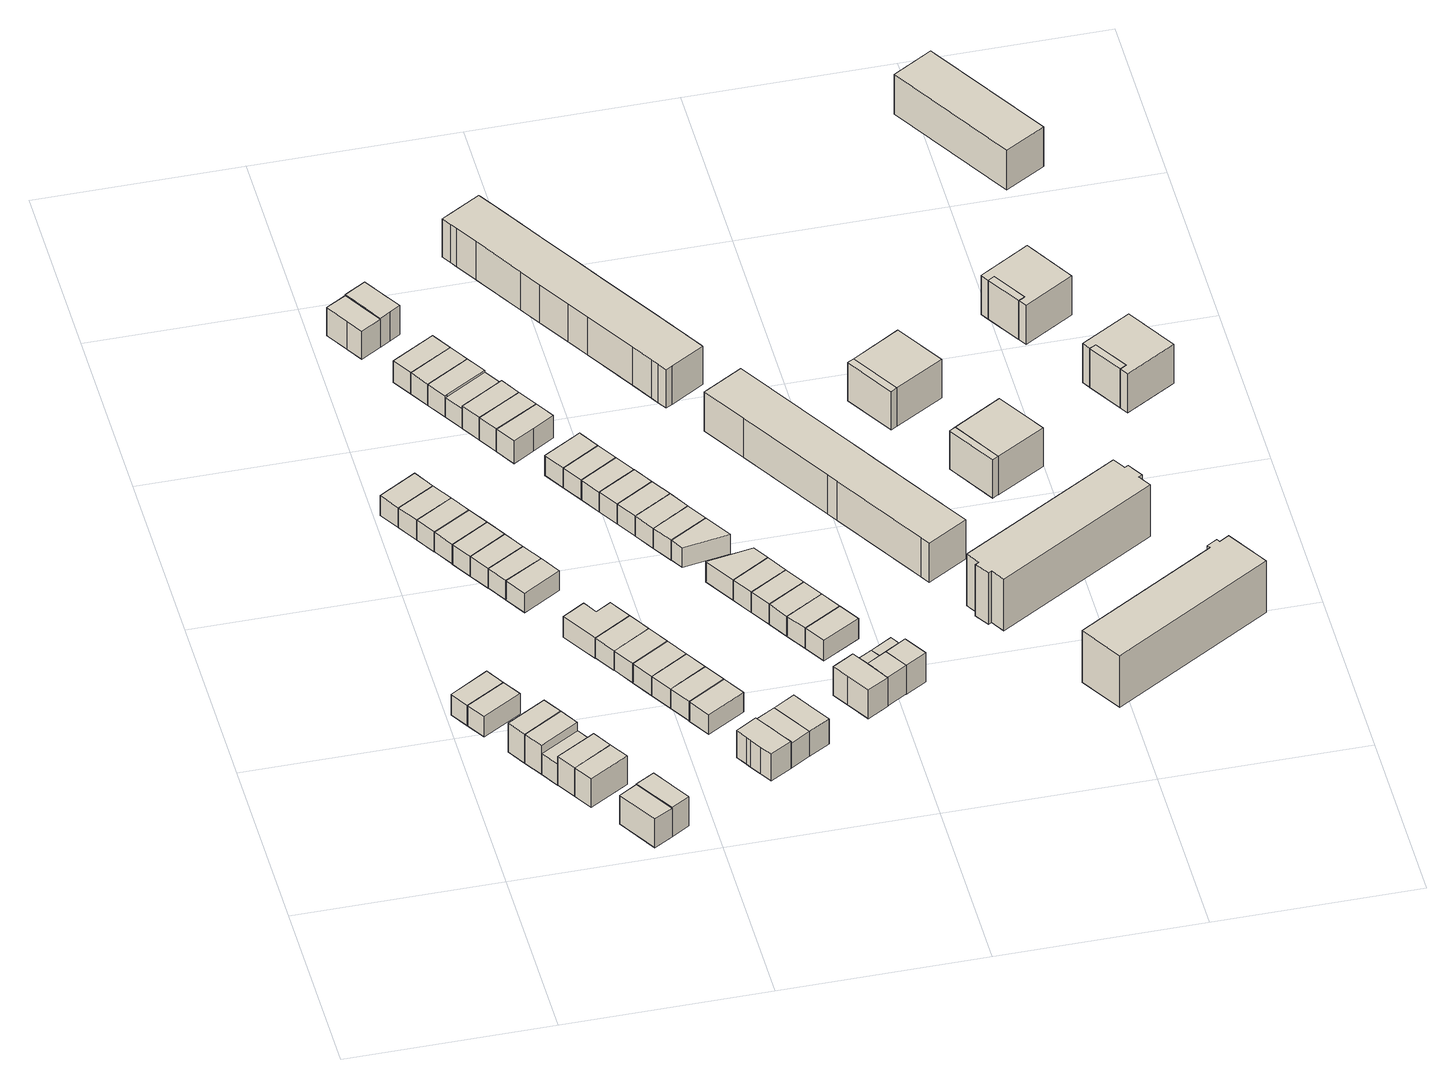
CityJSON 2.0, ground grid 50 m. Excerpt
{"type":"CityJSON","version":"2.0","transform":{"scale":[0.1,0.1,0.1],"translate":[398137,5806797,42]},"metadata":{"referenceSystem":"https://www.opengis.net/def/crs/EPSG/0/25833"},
"CityObjects":{
"building1":{"type":"Building","attributes":{"Gemeindeschluessel":"11000008","BezugspunktDach":"2200","function":"31001_1010","measuredHeight":6.08,"storeysAboveGround":2},"address":[{"country":"Germany","locality":"Berlin","thoroughfareNumber":"22A","thoroughfareName":"Elisabeth-Selbert-Straße"}],"geometry":[{"type":"Solid","lod":"1","boundaries":[[[[0,1,2,3]],[[4,5,6,7]],[[4,7,3,2]],[[5,4,2,1]],[[6,5,1,0]],[[7,6,0,3]]]]}]},
"building2":{"type":"Building","attributes":{"Gemeindeschluessel":"11000008","BezugspunktDach":"2200","function":"31001_1010","measuredHeight":6.08,"storeysAboveGround":2},"address":[{"country":"Germany","locality":"Berlin","thoroughfareNumber":"24","thoroughfareName":"Elisabeth-Selbert-Straße"}],"geometry":[{"type":"Solid","lod":"1","boundaries":[[[[8,9,1,0]],[[5,10,11,6]],[[5,6,0,1]],[[10,5,1,9]],[[11,10,9,8]],[[6,11,8,0]]]]}]},
"building3":{"type":"Building","attributes":{"Gemeindeschluessel":"11000008","BezugspunktDach":"2200","function":"31001_1010","measuredHeight":8.64,"storeysAboveGround":2},"address":[{"country":"Germany","locality":"Berlin","thoroughfareNumber":"26","thoroughfareName":"Elisabeth-Selbert-Straße"}],"geometry":[{"type":"Solid","lod":"1","boundaries":[[[[12,13,14,15]],[[16,17,18,19]],[[16,19,15,14]],[[17,16,14,13]],[[18,17,13,12]],[[19,18,12,15]]]]}]},
"building4":{"type":"Building","attributes":{"Gemeindeschluessel":"11000008","BezugspunktDach":"2200","function":"31001_1010","measuredHeight":8.62,"storeysAboveGround":2},"address":[{"country":"Germany","locality":"Berlin","thoroughfareNumber":"26A","thoroughfareName":"Elisabeth-Selbert-Straße"}],"geometry":[{"type":"Solid","lod":"1","boundaries":[[[[20,21,13,12]],[[17,22,23,18]],[[17,18,12,13]],[[22,17,13,21]],[[23,22,21,20]],[[18,23,20,12]]]]}]},
"building5":{"type":"Building","attributes":{"Gemeindeschluessel":"11000008","BezugspunktDach":"2200","function":"31001_1010","measuredHeight":6.12,"storeysAboveGround":2},"address":[{"country":"Germany","locality":"Berlin","thoroughfareNumber":"28","thoroughfareName":"Elisabeth-Selbert-Straße"}],"geometry":[{"type":"Solid","lod":"1","boundaries":[[[[24,25,26,27]],[[22,28,29,23]],[[22,23,27,26]],[[28,22,26,25]],[[29,28,25,24]],[[23,29,24,27]]]]}]},
"building6":{"type":"Building","attributes":{"Gemeindeschluessel":"11000008","BezugspunktDach":"2200","function":"31001_1010","measuredHeight":8.54,"storeysAboveGround":2},"address":[{"country":"Germany","locality":"Berlin","thoroughfareNumber":"28A","thoroughfareName":"Elisabeth-Selbert-Straße"}],"geometry":[{"type":"Solid","lod":"1","boundaries":[[[[30,31,32,33]],[[34,35,36,37]],[[34,37,33,32]],[[35,34,32,31]],[[36,35,31,30]],[[37,36,30,33]]]]}]},
"building7":{"type":"Building","attributes":{"Gemeindeschluessel":"11000008","BezugspunktDach":"2200","function":"31001_1010","measuredHeight":8.54,"storeysAboveGround":2},"address":[{"country":"Germany","locality":"Berlin","thoroughfareNumber":"30","thoroughfareName":"Elisabeth-Selbert-Straße"}],"geometry":[{"type":"Solid","lod":"1","boundaries":[[[[38,39,31,30]],[[35,40,41,36]],[[35,36,30,31]],[[40,35,31,39]],[[41,40,39,38]],[[36,41,38,30]]]]}]},
"building8":{"type":"Building","attributes":{"Gemeindeschluessel":"11000008","BezugspunktDach":"2200","function":"31001_1010","measuredHeight":8.51,"storeysAboveGround":2},"address":[{"country":"Germany","locality":"Berlin","thoroughfareNumber":"32","thoroughfareName":"Elisabeth-Selbert-Straße"}],"geometry":[{"type":"Solid","lod":"1","boundaries":[[[[42,43,44,45]],[[46,47,48,49]],[[46,49,45,44]],[[47,46,44,43]],[[48,47,43,42]],[[49,48,42,45]]]]}]},
"building9":{"type":"Building","attributes":{"Gemeindeschluessel":"11000008","BezugspunktDach":"2200","function":"31001_1010","measuredHeight":8.89,"storeysAboveGround":2},"address":[{"country":"Germany","locality":"Berlin","thoroughfareNumber":"32A","thoroughfareName":"Elisabeth-Selbert-Straße"}],"geometry":[{"type":"Solid","lod":"1","boundaries":[[[[50,51,52,53,54,55,56,57]],[[58,59,60,61,47,62,63,46]],[[58,46,57,56]],[[59,58,56,55]],[[60,59,55,54]],[[61,60,54,53]],[[47,61,53,52]],[[62,47,52,51]],[[63,62,51,50]],[[46,63,50,57]]]]}]},
"building10":{"type":"Building","attributes":{"Gemeindeschluessel":"11000008","BezugspunktDach":"2200","function":"31001_1010","measuredHeight":5.89,"storeysAboveGround":2},"address":[{"country":"Germany","locality":"Berlin","thoroughfareNumber":"15","thoroughfareName":"Elisabeth-Selbert-Straße"}],"geometry":[{"type":"Solid","lod":"1","boundaries":[[[[64,65,66,67]],[[68,69,70,71]],[[68,71,67,66]],[[69,68,66,65]],[[70,69,65,64]],[[71,70,64,67]]]]}]},
"building11":{"type":"Building","attributes":{"Gemeindeschluessel":"11000008","BezugspunktDach":"2200","function":"31001_1010","measuredHeight":5.89,"storeysAboveGround":2},"address":[{"country":"Germany","locality":"Berlin","thoroughfareNumber":"15A","thoroughfareName":"Elisabeth-Selbert-Straße"}],"geometry":[{"type":"Solid","lod":"1","boundaries":[[[[72,73,65,64]],[[69,74,75,70]],[[69,70,64,65]],[[74,69,65,73]],[[75,74,73,72]],[[70,75,72,64]]]]}]},
"building12":{"type":"Building","attributes":{"Gemeindeschluessel":"11000008","BezugspunktDach":"2200","function":"31001_1010","measuredHeight":5.89,"storeysAboveGround":2},"address":[{"country":"Germany","locality":"Berlin","thoroughfareNumber":"15B","thoroughfareName":"Elisabeth-Selbert-Straße"}],"geometry":[{"type":"Solid","lod":"1","boundaries":[[[[76,77,73,72]],[[74,78,79,75]],[[74,75,72,73]],[[78,74,73,77]],[[79,78,77,76]],[[75,79,76,72]]]]}]},
"building13":{"type":"Building","attributes":{"Gemeindeschluessel":"11000008","BezugspunktDach":"2200","function":"31001_1010","measuredHeight":5.86,"storeysAboveGround":2},"address":[{"country":"Germany","locality":"Berlin","thoroughfareNumber":"15C","thoroughfareName":"Elisabeth-Selbert-Straße"}],"geometry":[{"type":"Solid","lod":"1","boundaries":[[[[80,81,77,76]],[[82,83,84,85]],[[82,85,76,77]],[[83,82,77,81]],[[84,83,81,80]],[[85,84,80,76]]]]}]},
"building14":{"type":"Building","attributes":{"Gemeindeschluessel":"11000008","BezugspunktDach":"2200","function":"31001_1010","measuredHeight":5.88,"storeysAboveGround":2},"address":[{"country":"Germany","locality":"Berlin","thoroughfareNumber":"17","thoroughfareName":"Elisabeth-Selbert-Straße"}],"geometry":[{"type":"Solid","lod":"1","boundaries":[[[[86,87,81,80]],[[88,89,90,91]],[[88,91,80,81]],[[89,88,81,87]],[[90,89,87,86]],[[91,90,86,80]]]]}]},
"building15":{"type":"Building","attributes":{"Gemeindeschluessel":"11000008","BezugspunktDach":"2200","function":"31001_1010","measuredHeight":5.87,"storeysAboveGround":2},"address":[{"country":"Germany","locality":"Berlin","thoroughfareNumber":"17A","thoroughfareName":"Elisabeth-Selbert-Straße"}],"geometry":[{"type":"Solid","lod":"1","boundaries":[[[[92,93,87,86]],[[89,94,95,90]],[[89,90,86,87]],[[94,89,87,93]],[[95,94,93,92]],[[90,95,92,86]]]]}]},
"building16":{"type":"Building","attributes":{"Gemeindeschluessel":"11000008","BezugspunktDach":"2200","function":"31001_1010","measuredHeight":5.86,"storeysAboveGround":2},"address":[{"country":"Germany","locality":"Berlin","thoroughfareNumber":"17B","thoroughfareName":"Elisabeth-Selbert-Straße"}],"geometry":[{"type":"Solid","lod":"1","boundaries":[[[[96,97,93,92]],[[98,99,100,101]],[[98,101,92,93]],[[99,98,93,97]],[[100,99,97,96]],[[101,100,96,92]]]]}]},
"building17":{"type":"Building","attributes":{"Gemeindeschluessel":"11000008","BezugspunktDach":"2200","function":"31001_1010","measuredHeight":5.86,"storeysAboveGround":2},"address":[{"country":"Germany","locality":"Berlin","thoroughfareNumber":"17C","thoroughfareName":"Elisabeth-Selbert-Straße"}],"geometry":[{"type":"Solid","lod":"1","boundaries":[[[[102,103,97,96]],[[99,104,105,100]],[[99,100,96,97]],[[104,99,97,103]],[[105,104,103,102]],[[100,105,102,96]]]]}]},
"building18":{"type":"Building","attributes":{"Gemeindeschluessel":"11000008","BezugspunktDach":"2200","function":"31001_1010","measuredHeight":6.1,"storeysAboveGround":2},"address":[{"country":"Germany","locality":"Berlin","thoroughfareNumber":"19","thoroughfareName":"Elisabeth-Selbert-Straße"}],"geometry":[{"type":"Solid","lod":"1","boundaries":[[[[106,107,108,109,110,111]],[[112,113,114,115,116,117]],[[112,117,111,110]],[[113,112,110,109]],[[114,113,109,108]],[[115,114,108,107]],[[116,115,107,106]],[[117,116,106,111]]]]}]},
"building19":{"type":"Building","attributes":{"Gemeindeschluessel":"11000008","BezugspunktDach":"2200","function":"31001_1010","measuredHeight":5.87,"storeysAboveGround":2},"address":[{"country":"Germany","locality":"Berlin","thoroughfareNumber":"21","thoroughfareName":"Elisabeth-Selbert-Straße"}],"geometry":[{"type":"Solid","lod":"1","boundaries":[[[[118,119,107,106]],[[120,121,122,123]],[[120,123,106,107]],[[121,120,107,119]],[[122,121,119,118]],[[123,122,118,106]]]]}]},
"building20":{"type":"Building","attributes":{"Gemeindeschluessel":"11000008","BezugspunktDach":"2200","function":"31001_1010","measuredHeight":5.83,"storeysAboveGround":2},"address":[{"country":"Germany","locality":"Berlin","thoroughfareNumber":"23","thoroughfareName":"Elisabeth-Selbert-Straße"}],"geometry":[{"type":"Solid","lod":"1","boundaries":[[[[124,125,119,118]],[[126,127,128,129]],[[126,129,118,119]],[[127,126,119,125]],[[128,127,125,124]],[[129,128,124,118]]]]}]},
"building21":{"type":"Building","attributes":{"Gemeindeschluessel":"11000008","BezugspunktDach":"2200","function":"31001_1010","measuredHeight":8.41,"storeysAboveGround":3},"address":[{"country":"Germany","locality":"Berlin","thoroughfareNumber":"31","thoroughfareName":"Ursulinenstraße"}],"geometry":[{"type":"Solid","lod":"1","boundaries":[[[[130,131,132,133,134,135]],[[136,137,138,139,140,141]],[[136,141,135,134]],[[137,136,134,133]],[[138,137,133,132]],[[139,138,132,131]],[[140,139,131,130]],[[141,140,130,135]]]]}]},
"building22":{"type":"Building","attributes":{"Gemeindeschluessel":"11000008","BezugspunktDach":"2200","function":"31001_1010","measuredHeight":5.83,"storeysAboveGround":2},"address":[{"country":"Germany","locality":"Berlin","thoroughfareNumber":"25","thoroughfareName":"Elisabeth-Selbert-Straße"}],"geometry":[{"type":"Solid","lod":"1","boundaries":[[[[142,143,125,124]],[[127,144,145,128]],[[127,128,124,125]],[[144,127,125,143]],[[145,144,143,142]],[[128,145,142,124]]]]}]},
"building23":{"type":"Building","attributes":{"Gemeindeschluessel":"11000008","BezugspunktDach":"2200","function":"31001_1010","measuredHeight":5.81,"storeysAboveGround":2},"address":[{"country":"Germany","locality":"Berlin","thoroughfareNumber":"27","thoroughfareName":"Elisabeth-Selbert-Straße"}],"geometry":[{"type":"Solid","lod":"1","boundaries":[[[[146,147,143,142]],[[144,148,149,145]],[[144,145,142,143]],[[148,144,143,147]],[[149,148,147,146]],[[145,149,146,142]]]]}]},
"building24":{"type":"Building","attributes":{"Gemeindeschluessel":"11000008","BezugspunktDach":"2200","function":"31001_1010","measuredHeight":5.81,"storeysAboveGround":2},"address":[{"country":"Germany","locality":"Berlin","thoroughfareNumber":"29","thoroughfareName":"Elisabeth-Selbert-Straße"}],"geometry":[{"type":"Solid","lod":"1","boundaries":[[[[150,151,147,146]],[[148,152,153,149]],[[148,149,146,147]],[[152,148,147,151]],[[153,152,151,150]],[[149,153,150,146]]]]}]},
"building25":{"type":"Building","attributes":{"Gemeindeschluessel":"11000008","BezugspunktDach":"2200","function":"31001_1010","measuredHeight":5.86,"storeysAboveGround":2},"address":[{"country":"Germany","locality":"Berlin","thoroughfareNumber":"31","thoroughfareName":"Elisabeth-Selbert-Straße"}],"geometry":[{"type":"Solid","lod":"1","boundaries":[[[[154,155,151,150]],[[156,157,158,159]],[[156,159,150,151]],[[157,156,151,155]],[[158,157,155,154]],[[159,158,154,150]]]]}]},
"building26":{"type":"Building","attributes":{"Gemeindeschluessel":"11000008","BezugspunktDach":"2200","function":"31001_1010","measuredHeight":8.98,"storeysAboveGround":3},"address":[{"country":"Germany","locality":"Berlin","thoroughfareNumber":"29","thoroughfareName":"Ursulinenstraße"}],"geometry":[{"type":"Solid","lod":"1","boundaries":[[[[160,161,162,163,164,165,166]],[[167,168,169,170,138,137,136]],[[167,136,166,165]],[[168,167,165,164]],[[169,168,164,163]],[[170,169,163,162]],[[138,170,162,161]],[[137,138,161,160]],[[136,137,160,166]]]]}]},
"building27":{"type":"Building","attributes":{"Gemeindeschluessel":"11000008","BezugspunktDach":"2200","function":"31001_1010","measuredHeight":8.49,"storeysAboveGround":3},"address":[{"country":"Germany","locality":"Berlin","thoroughfareNumber":"54","thoroughfareName":"Lieselotte-Berger-Straße"}],"geometry":[{"type":"Solid","lod":"1","boundaries":[[[[171,172,173,174,175,176,177,178,179,180]],[[181,182,183,184,185,186,187,188,189,190]],[[181,190,180,179]],[[182,181,179,178]],[[183,182,178,177]],[[184,183,177,176]],[[185,184,176,175]],[[186,185,175,174]],[[187,186,174,173]],[[188,187,173,172]],[[189,188,172,171]],[[190,189,171,180]]]]}]},
"building28":{"type":"Building","attributes":{"Gemeindeschluessel":"11000008","BezugspunktDach":"2200","function":"31001_1010","measuredHeight":6.26,"storeysAboveGround":2},"address":[{"country":"Germany","locality":"Berlin","thoroughfareNumber":"14","thoroughfareName":"Helene-Weber-Straße"}],"geometry":[{"type":"Solid","lod":"1","boundaries":[[[[191,192,193,194,195,196]],[[197,198,199,200,201,202]],[[197,202,196,195]],[[198,197,195,194]],[[199,198,194,193]],[[200,199,193,192]],[[201,200,192,191]],[[202,201,191,196]]]]}]},
"building29":{"type":"Building","attributes":{"Gemeindeschluessel":"11000008","BezugspunktDach":"2200","function":"31001_1010","measuredHeight":6.24,"storeysAboveGround":2},"address":[{"country":"Germany","locality":"Berlin","thoroughfareNumber":"14A","thoroughfareName":"Helene-Weber-Straße"}],"geometry":[{"type":"Solid","lod":"1","boundaries":[[[[203,204,205,193,192,191]],[[200,199,206,207,208,201]],[[200,201,191,192]],[[199,200,192,193]],[[206,199,193,205]],[[207,206,205,204]],[[208,207,204,203]],[[201,208,203,191]]]]}]},
"building30":{"type":"Building","attributes":{"Gemeindeschluessel":"11000008","BezugspunktDach":"2200","function":"31001_1010","measuredHeight":6.24,"storeysAboveGround":2},"address":[{"country":"Germany","locality":"Berlin","thoroughfareNumber":"16","thoroughfareName":"Helene-Weber-Straße"}],"geometry":[{"type":"Solid","lod":"1","boundaries":[[[[209,210,211,205,204,203]],[[207,206,212,213,214,208]],[[207,208,203,204]],[[206,207,204,205]],[[212,206,205,211]],[[213,212,211,210]],[[214,213,210,209]],[[208,214,209,203]]]]}]},
"building31":{"type":"Building","attributes":{"Gemeindeschluessel":"11000008","BezugspunktDach":"2200","function":"31001_1010","measuredHeight":5.8,"storeysAboveGround":2},"address":[{"country":"Germany","locality":"Berlin","thoroughfareNumber":"16A","thoroughfareName":"Helene-Weber-Straße"}],"geometry":[{"type":"Solid","lod":"1","boundaries":[[[[215,216,217,218,219,220]],[[213,212,221,222,223,214]],[[213,214,220,219]],[[212,213,219,218]],[[221,212,218,217]],[[222,221,217,216]],[[223,222,216,215]],[[214,223,215,220]]]]}]},
"building32":{"type":"Building","attributes":{"Gemeindeschluessel":"11000008","BezugspunktDach":"2200","function":"31001_1010","measuredHeight":7.51,"storeysAboveGround":3},"address":[{"country":"Germany","locality":"Berlin","thoroughfareNumber":"52A","thoroughfareName":"Lieselotte-Berger-Straße"}],"geometry":[{"type":"Solid","lod":"1","boundaries":[[[[224,225,226,227,228,229]],[[230,231,232,185,183,181]],[[230,181,229,228]],[[231,230,228,227]],[[232,231,227,226]],[[185,232,226,225]],[[183,185,225,224]],[[181,183,224,229]]]]}]},
"building33":{"type":"Building","attributes":{"Gemeindeschluessel":"11000008","BezugspunktDach":"2200","function":"31001_1010","measuredHeight":7.53,"storeysAboveGround":2},"address":[{"country":"Germany","locality":"Berlin","thoroughfareNumber":"18","thoroughfareName":"Helene-Weber-Straße"}],"geometry":[{"type":"Solid","lod":"1","boundaries":[[[[233,234,235,236,237,238]],[[239,221,240,241,242,223]],[[239,223,238,237]],[[221,239,237,236]],[[240,221,236,235]],[[241,240,235,234]],[[242,241,234,233]],[[223,242,233,238]]]]}]},
"building34":{"type":"Building","attributes":{"Gemeindeschluessel":"11000008","BezugspunktDach":"2200","function":"31001_1010","measuredHeight":7.52,"storeysAboveGround":2},"address":[{"country":"Germany","locality":"Berlin","thoroughfareNumber":"18A","thoroughfareName":"Helene-Weber-Straße"}],"geometry":[{"type":"Solid","lod":"1","boundaries":[[[[243,244,245,235,246,247,233]],[[248,249,240,250,251,252,242]],[[248,242,233,247]],[[249,248,247,246]],[[240,249,246,235]],[[250,240,235,245]],[[251,250,245,244]],[[252,251,244,243]],[[242,252,243,233]]]]}]},
"building35":{"type":"Building","attributes":{"Gemeindeschluessel":"11000008","BezugspunktDach":"2200","function":"31001_1010","measuredHeight":7.56,"storeysAboveGround":2},"address":[{"country":"Germany","locality":"Berlin","thoroughfareNumber":"18B","thoroughfareName":"Helene-Weber-Straße"}],"geometry":[{"type":"Solid","lod":"1","boundaries":[[[[253,254,255,245,244,256,243]],[[257,251,250,258,259,260,252]],[[257,252,243,256]],[[251,257,256,244]],[[250,251,244,245]],[[258,250,245,255]],[[259,258,255,254]],[[260,259,254,253]],[[252,260,253,243]]]]}]},
"building36":{"type":"Building","attributes":{"Gemeindeschluessel":"11000008","BezugspunktDach":"2200","function":"31001_1010","measuredHeight":7.55,"storeysAboveGround":3},"address":[{"country":"Germany","locality":"Berlin","thoroughfareNumber":"52","thoroughfareName":"Lieselotte-Berger-Straße"}],"geometry":[{"type":"Solid","lod":"1","boundaries":[[[[227,226,261,262,263,228]],[[264,265,266,232,231,230]],[[264,230,228,263]],[[265,264,263,262]],[[266,265,262,261]],[[232,266,261,226]],[[231,232,226,227]],[[230,231,227,228]]]]}]},
"building37":{"type":"Building","attributes":{"Gemeindeschluessel":"11000008","BezugspunktDach":"2200","function":"31001_1010","measuredHeight":5.89,"storeysAboveGround":2},"address":[{"country":"Germany","locality":"Berlin","thoroughfareNumber":"20","thoroughfareName":"Helene-Weber-Straße"}],"geometry":[{"type":"Solid","lod":"1","boundaries":[[[[267,268,269,270]],[[271,272,273,274]],[[271,274,270,269]],[[272,271,269,268]],[[273,272,268,267]],[[274,273,267,270]]]]}]},
"building38":{"type":"Building","attributes":{"Gemeindeschluessel":"11000008","BezugspunktDach":"2200","function":"31001_1010","measuredHeight":5.9,"storeysAboveGround":2},"address":[{"country":"Germany","locality":"Berlin","thoroughfareNumber":"20A","thoroughfareName":"Helene-Weber-Straße"}],"geometry":[{"type":"Solid","lod":"1","boundaries":[[[[275,276,277,268,267]],[[272,278,279,280,273]],[[272,273,267,268]],[[278,272,268,277]],[[279,278,277,276]],[[280,279,276,275]],[[273,280,275,267]]]]}]},
"building39":{"type":"Building","attributes":{"Gemeindeschluessel":"11000008","BezugspunktDach":"2200","function":"31001_1010","measuredHeight":5.92,"storeysAboveGround":2},"address":[{"country":"Germany","locality":"Berlin","thoroughfareNumber":"20B","thoroughfareName":"Helene-Weber-Straße"}],"geometry":[{"type":"Solid","lod":"1","boundaries":[[[[281,282,283,277,276,275]],[[279,278,284,285,286,280]],[[279,280,275,276]],[[278,279,276,277]],[[284,278,277,283]],[[285,284,283,282]],[[286,285,282,281]],[[280,286,281,275]]]]}]},
"building40":{"type":"Building","attributes":{"Gemeindeschluessel":"11000008","BezugspunktDach":"2200","function":"31001_1010","measuredHeight":5.95,"storeysAboveGround":2},"address":[{"country":"Germany","locality":"Berlin","thoroughfareNumber":"22","thoroughfareName":"Helene-Weber-Straße"}],"geometry":[{"type":"Solid","lod":"1","boundaries":[[[[287,288,289,290,291]],[[285,284,292,293,286]],[[285,286,291,290]],[[284,285,290,289]],[[292,284,289,288]],[[293,292,288,287]],[[286,293,287,291]]]]}]},
"building41":{"type":"Building","attributes":{"Gemeindeschluessel":"11000008","BezugspunktDach":"2200","function":"31001_1010","measuredHeight":5.94,"storeysAboveGround":2},"address":[{"country":"Germany","locality":"Berlin","thoroughfareNumber":"22A","thoroughfareName":"Helene-Weber-Straße"}],"geometry":[{"type":"Solid","lod":"1","boundaries":[[[[294,295,288,287]],[[292,296,297,293]],[[292,293,287,288]],[[296,292,288,295]],[[297,296,295,294]],[[293,297,294,287]]]]}]},
"building42":{"type":"Building","attributes":{"Gemeindeschluessel":"11000008","BezugspunktDach":"2200","function":"31001_1010","measuredHeight":5.92,"storeysAboveGround":2},"address":[{"country":"Germany","locality":"Berlin","thoroughfareNumber":"22B","thoroughfareName":"Helene-Weber-Straße"}],"geometry":[{"type":"Solid","lod":"1","boundaries":[[[[298,299,295,294]],[[296,300,301,297]],[[296,297,294,295]],[[300,296,295,299]],[[301,300,299,298]],[[297,301,298,294]]]]}]},
"building43":{"type":"Building","attributes":{"Gemeindeschluessel":"11000008","BezugspunktDach":"2200","function":"31001_1010","measuredHeight":5.92,"storeysAboveGround":2},"address":[{"country":"Germany","locality":"Berlin","thoroughfareNumber":"24","thoroughfareName":"Helene-Weber-Straße"}],"geometry":[{"type":"Solid","lod":"1","boundaries":[[[[302,303,299,298]],[[300,304,305,301]],[[300,301,298,299]],[[304,300,299,303]],[[305,304,303,302]],[[301,305,302,298]]]]}]},
"building44":{"type":"Building","attributes":{"Gemeindeschluessel":"11000008","BezugspunktDach":"2200","function":"31001_1010","measuredHeight":5.9,"storeysAboveGround":2},"address":[{"country":"Germany","locality":"Berlin","thoroughfareNumber":"24A","thoroughfareName":"Helene-Weber-Straße"}],"geometry":[{"type":"Solid","lod":"1","boundaries":[[[[306,307,303,302]],[[308,309,310,311]],[[308,311,302,303]],[[309,308,303,307]],[[310,309,307,306]],[[311,310,306,302]]]]}]},
"building45":{"type":"Building","attributes":{"Gemeindeschluessel":"11000008","BezugspunktDach":"2200","function":"31001_1010","measuredHeight":6.1,"storeysAboveGround":2},"address":[{"country":"Germany","locality":"Berlin","thoroughfareNumber":"26","thoroughfareName":"Helene-Weber-Straße"}],"geometry":[{"type":"Solid","lod":"1","boundaries":[[[[312,313,314,315]],[[316,317,318,319]],[[316,319,315,314]],[[317,316,314,313]],[[318,317,313,312]],[[319,318,312,315]]]]}]},
"building46":{"type":"Building","attributes":{"Gemeindeschluessel":"11000008","BezugspunktDach":"2200","function":"31001_1010","measuredHeight":6.14,"storeysAboveGround":2},"address":[{"country":"Germany","locality":"Berlin","thoroughfareNumber":"26A","thoroughfareName":"Helene-Weber-Straße"}],"geometry":[{"type":"Solid","lod":"1","boundaries":[[[[320,321,313,312]],[[317,322,323,318]],[[317,318,312,313]],[[322,317,313,321]],[[323,322,321,320]],[[318,323,320,312]]]]}]},
"building47":{"type":"Building","attributes":{"Gemeindeschluessel":"11000008","BezugspunktDach":"2200","function":"31001_1010","measuredHeight":8.46,"storeysAboveGround":3},"address":[{"country":"Germany","locality":"Berlin","thoroughfareNumber":"50","thoroughfareName":"Lieselotte-Berger-Straße"}],"geometry":[{"type":"Solid","lod":"1","boundaries":[[[[324,325,326,327,328,329]],[[330,331,332,333,334,335]],[[330,335,329,328]],[[331,330,328,327]],[[332,331,327,326]],[[333,332,326,325]],[[334,333,325,324]],[[335,334,324,329]]]]}]},
"building48":{"type":"Building","attributes":{"Gemeindeschluessel":"11000008","BezugspunktDach":"2200","function":"31001_1010","measuredHeight":6.08,"storeysAboveGround":2},"address":[{"country":"Germany","locality":"Berlin","thoroughfareNumber":"26B","thoroughfareName":"Helene-Weber-Straße"}],"geometry":[{"type":"Solid","lod":"1","boundaries":[[[[336,337,321,320]],[[338,339,340,341]],[[338,341,320,321]],[[339,338,321,337]],[[340,339,337,336]],[[341,340,336,320]]]]}]},
"building49":{"type":"Building","attributes":{"Gemeindeschluessel":"11000008","BezugspunktDach":"2200","function":"31001_1010","measuredHeight":6,"storeysAboveGround":2},"address":[{"country":"Germany","locality":"Berlin","thoroughfareNumber":"28","thoroughfareName":"Helene-Weber-Straße"}],"geometry":[{"type":"Solid","lod":"1","boundaries":[[[[342,343,337,336]],[[339,344,345,340]],[[339,340,336,337]],[[344,339,337,343]],[[345,344,343,342]],[[340,345,342,336]]]]}]},
"building50":{"type":"Building","attributes":{"Gemeindeschluessel":"11000008","BezugspunktDach":"2200","function":"31001_1010","measuredHeight":6,"storeysAboveGround":2},"address":[{"country":"Germany","locality":"Berlin","thoroughfareNumber":"28A","thoroughfareName":"Helene-Weber-Straße"}],"geometry":[{"type":"Solid","lod":"1","boundaries":[[[[346,347,343,342]],[[344,348,349,345]],[[344,345,342,343]],[[348,344,343,347]],[[349,348,347,346]],[[345,349,346,342]]]]}]},
"building51":{"type":"Building","attributes":{"Gemeindeschluessel":"11000008","BezugspunktDach":"2200","function":"31001_1010","measuredHeight":5.99,"storeysAboveGround":2},"address":[{"country":"Germany","locality":"Berlin","thoroughfareNumber":"28B","thoroughfareName":"Helene-Weber-Straße"}],"geometry":[{"type":"Solid","lod":"1","boundaries":[[[[350,351,347,346]],[[348,352,353,349]],[[348,349,346,347]],[[352,348,347,351]],[[353,352,351,350]],[[349,353,350,346]]]]}]},
"building52":{"type":"Building","attributes":{"Gemeindeschluessel":"11000008","function":"31001_1010"},"address":[{"country":"Germany","locality":"Berlin","thoroughfareNumber":"48A","thoroughfareName":"Lieselotte-Berger-Straße"}],"children":["building52-1","building52-2"]},
"building52-1":{"type":"BuildingPart","attributes":{"BezugspunktDach":"2200","measuredHeight":8.52,"storeysAboveGround":3},"parents":["building52"],"geometry":[{"type":"Solid","lod":"1","boundaries":[[[[354,355,356,357]],[[358,359,360,361]],[[358,362,363,361,357,356]],[[359,358,356,355]],[[360,359,355,354]],[[361,360,354,357]],[[361,363,362,358]]]]}]},
"building52-2":{"type":"BuildingPart","attributes":{"BezugspunktDach":"2200","measuredHeight":7.12,"storeysAboveGround":3},"parents":["building52"],"geometry":[{"type":"MultiSurface","lod":"1","boundaries":[[[363,362,364,365,366]],[[367,368,369,331,330]],[[367,330,366,365]],[[368,367,365,364]],[[369,368,364,362]],[[331,369,358,361,363]],[[330,331,363,366]],[[362,363,361,358]]]}]},
"building53":{"type":"Building","attributes":{"Gemeindeschluessel":"11000008","BezugspunktDach":"2200","function":"31001_1010","measuredHeight":11.4,"storeysAboveGround":4},"address":[{"country":"Germany","locality":"Berlin","thoroughfareNumber":"11, 13, 15, 17","thoroughfareName":"Helene-Weber-Straße"}],"geometry":[{"type":"Solid","lod":"1","boundaries":[[[[370,371,372,373,374,375,376,377,378,379,380,381,382,383,384,385,386,387,388,389,390,391,392,393,394,395]],[[396,397,398,399,400,401,402,403,404,405,406,407,408,409,410,411,412,413,414,415,416,417,418,419,420,421]],[[396,421,395,394]],[[397,396,394,393]],[[398,397,393,392]],[[399,398,392,391]],[[400,399,391,390]],[[401,400,390,389]],[[402,401,389,388]],[[403,402,388,387]],[[404,403,387,386]],[[405,404,386,385]],[[406,405,385,384]],[[407,406,384,383]],[[408,407,383,382]],[[409,408,382,381]],[[410,409,381,380]],[[411,410,380,379]],[[412,411,379,378]],[[413,412,378,377]],[[414,413,377,376]],[[415,414,376,375]],[[416,415,375,374]],[[417,416,374,373]],[[418,417,373,372]],[[419,418,372,371]],[[420,419,371,370]],[[421,420,370,395]]]]}]},
"building54":{"type":"Building","attributes":{"Gemeindeschluessel":"11000008","function":"31001_1010"},"address":[{"country":"Germany","locality":"Berlin","thoroughfareNumber":"48","thoroughfareName":"Lieselotte-Berger-Straße"}],"children":["building54-1","building54-2"]},
"building54-1":{"type":"BuildingPart","attributes":{"BezugspunktDach":"2200","measuredHeight":8.63,"storeysAboveGround":3},"parents":["building54"],"geometry":[{"type":"MultiSurface","lod":"1","boundaries":[[[355,422,423,424,356]],[[425,426,427,428,369]],[[429,430,362,369,425,369,356,424]],[[426,425,424,423]],[[427,426,423,422]],[[428,427,422,355]],[[369,428,355,356]],[[425,369,362,430,429]]]}]},
"building54-2":{"type":"BuildingPart","attributes":{"BezugspunktDach":"2200","measuredHeight":7.19,"storeysAboveGround":3},"parents":["building54"],"geometry":[{"type":"MultiSurface","lod":"1","boundaries":[[[362,430,431,365]],[[432,425,369,367]],[[432,367,365,431]],[[425,432,431,430]],[[367,369,362,365]],[[369,425,430,362,433]]]}]},
"building55":{"type":"Building","attributes":{"Gemeindeschluessel":"11000008","BezugspunktDach":"2200","function":"31001_1010","measuredHeight":11.67,"storeysAboveGround":4},"address":[{"country":"Germany","locality":"Berlin","thoroughfareNumber":"21, 23, 25, 27","thoroughfareName":"Helene-Weber-Straße"}],"geometry":[{"type":"Solid","lod":"1","boundaries":[[[[434,435,436,437,438,439,440,441,442,443]],[[444,445,446,447,448,449,450,451,452,453]],[[444,453,443,442]],[[445,444,442,441]],[[446,445,441,440]],[[447,446,440,439]],[[448,447,439,438]],[[449,448,438,437]],[[450,449,437,436]],[[451,450,436,435]],[[452,451,435,434]],[[453,452,434,443]]]]}]},
"building56":{"type":"Building","attributes":{"Gemeindeschluessel":"11000008","BezugspunktDach":"2200","function":"51009_1610","measuredHeight":11.48,"storeysAboveGround":0},"address":[{"country":"Germany","locality":"Berlin"}],"geometry":[{"type":"Solid","lod":"1","boundaries":[[[[454,455,456,457]],[[458,459,460,461]],[[458,461,457,456]],[[459,458,456,455]],[[460,459,455,454]],[[461,460,454,457]]]]}]},
"building57":{"type":"Building","attributes":{"Gemeindeschluessel":"11000008","BezugspunktDach":"2200","function":"31001_1010","measuredHeight":11.52,"storeysAboveGround":4},"address":[{"country":"Germany","locality":"Berlin","thoroughfareNumber":"4","thoroughfareName":"Helene-Wessel-Straße"}],"geometry":[{"type":"Solid","lod":"1","boundaries":[[[[455,462,463,456]],[[464,465,466,467]],[[464,467,456,463]],[[465,464,463,462]],[[466,465,462,455]],[[467,466,455,456]]]]}]},
"building58":{"type":"Building","attributes":{"Gemeindeschluessel":"11000008","BezugspunktDach":"2200","function":"51009_1610","measuredHeight":11.45,"storeysAboveGround":0},"address":[{"country":"Germany","locality":"Berlin"}],"geometry":[{"type":"Solid","lod":"1","boundaries":[[[[468,469,470,471]],[[472,473,474,475]],[[472,475,471,470]],[[473,472,470,469]],[[474,473,469,468]],[[475,474,468,471]]]]}]},
"building59":{"type":"Building","attributes":{"Gemeindeschluessel":"11000008","BezugspunktDach":"2200","function":"31001_1120","measuredHeight":15.34,"storeysAboveGround":5},"address":[{"country":"Germany","locality":"Berlin","thoroughfareNumber":"40, 42, 44","thoroughfareName":"Lieselotte-Berger-Straße"}],"geometry":[{"type":"Solid","lod":"1","boundaries":[[[[476,477,478,479,480,481,482,483,484,485,486,487]],[[488,489,490,491,492,493,494,495,496,497,498,499]],[[488,499,487,486]],[[489,488,486,485]],[[490,489,485,484]],[[491,490,484,483]],[[492,491,483,482]],[[493,492,482,481]],[[494,493,481,480]],[[495,494,480,479]],[[496,495,479,478]],[[497,496,478,477]],[[498,497,477,476]],[[499,498,476,487]]]]}]},
"building60":{"type":"Building","attributes":{"Gemeindeschluessel":"11000008","BezugspunktDach":"2200","function":"31001_1010","measuredHeight":11.5,"storeysAboveGround":4},"address":[{"country":"Germany","locality":"Berlin","thoroughfareNumber":"6","thoroughfareName":"Helene-Wessel-Straße"}],"geometry":[{"type":"Solid","lod":"1","boundaries":[[[[469,500,501,470]],[[502,503,504,505]],[[502,505,470,501]],[[503,502,501,500]],[[504,503,500,469]],[[505,504,469,470]]]]}]},
"building61":{"type":"Building","attributes":{"Gemeindeschluessel":"11000008","BezugspunktDach":"2200","function":"31001_1010","measuredHeight":15.36,"storeysAboveGround":5},"address":[{"country":"Germany","locality":"Berlin","thoroughfareNumber":"41, 43, 45","thoroughfareName":"Lieselotte-Berger-Straße"}],"geometry":[{"type":"Solid","lod":"1","boundaries":[[[[506,507,508,509,510,511,512,513]],[[514,515,516,517,518,519,520,521]],[[514,521,513,512]],[[515,514,512,511]],[[516,515,511,510]],[[517,516,510,509]],[[518,517,509,508]],[[519,518,508,507]],[[520,519,507,506]],[[521,520,506,513]]]]}]},
"building62":{"type":"Building","attributes":{"Gemeindeschluessel":"11000008","BezugspunktDach":"2200","function":"51009_1610","measuredHeight":11.54,"storeysAboveGround":0},"address":[{"country":"Germany","locality":"Berlin"}],"geometry":[{"type":"Solid","lod":"1","boundaries":[[[[522,523,524,525]],[[526,527,528,529]],[[526,529,525,524]],[[527,526,524,523]],[[528,527,523,522]],[[529,528,522,525]]]]}]},
"building63":{"type":"Building","attributes":{"Gemeindeschluessel":"11000008","BezugspunktDach":"2200","function":"31001_1010","measuredHeight":11.56,"storeysAboveGround":4},"address":[{"country":"Germany","locality":"Berlin","thoroughfareNumber":"3","thoroughfareName":"Helene-Wessel-Straße"}],"geometry":[{"type":"Solid","lod":"1","boundaries":[[[[525,524,523,522,530,531,532,533]],[[534,535,536,528,527,526,529,537]],[[534,537,533,532]],[[535,534,532,531]],[[536,535,531,530]],[[528,536,530,522]],[[527,528,522,523]],[[526,527,523,524]],[[529,526,524,525]],[[537,529,525,533]]]]}]},
"building64":{"type":"Building","attributes":{"Gemeindeschluessel":"11000008","BezugspunktDach":"2200","function":"51009_1610","measuredHeight":11.58,"storeysAboveGround":0},"address":[{"country":"Germany","locality":"Berlin"}],"geometry":[{"type":"Solid","lod":"1","boundaries":[[[[538,539,540,541]],[[542,543,544,545]],[[542,545,541,540]],[[543,542,540,539]],[[544,543,539,538]],[[545,544,538,541]]]]}]},
"building65":{"type":"Building","attributes":{"Gemeindeschluessel":"11000008","BezugspunktDach":"2200","function":"31001_1010","measuredHeight":11.61,"storeysAboveGround":4},"address":[{"country":"Germany","locality":"Berlin","thoroughfareNumber":"5","thoroughfareName":"Helene-Wessel-Straße"}],"geometry":[{"type":"Solid","lod":"1","boundaries":[[[[541,540,539,538,546,547,548,549]],[[550,551,552,544,543,542,545,553]],[[550,553,549,548]],[[551,550,548,547]],[[552,551,547,546]],[[544,552,546,538]],[[543,544,538,539]],[[542,543,539,540]],[[545,542,540,541]],[[553,545,541,549]]]]}]},
"building66":{"type":"Building","attributes":{"Gemeindeschluessel":"11000008","BezugspunktDach":"2200","function":"31001_1010","measuredHeight":11.85,"storeysAboveGround":4},"address":[{"country":"Germany","locality":"Berlin","thoroughfareNumber":"14, 16","thoroughfareName":"Elly-Heuss-Knapp-Straße"}],"geometry":[{"type":"Solid","lod":"1","boundaries":[[[[554,555,556,557]],[[558,559,560,561]],[[558,561,557,556]],[[559,558,556,555]],[[560,559,555,554]],[[561,560,554,557]]]]}]}
},
"vertices":[
[35,518,80],[131,575,80],[104,621,80],[8,563,80],[104,621,19],[131,575,19],[35,518,19],[8,563,19],
[63,472,80],[159,529,80],[159,529,19],[63,472,19],
[129,360,109],[226,418,109],[198,463,109],[102,406,109],[198,463,23],[226,418,23],[129,360,23],[102,406,23],
[157,315,109],[253,372,109],[253,372,23],[157,315,23],
[183,270,85],[280,327,85],[253,372,85],[157,315,85],[280,327,23],[183,270,23],
[211,224,109],[307,281,109],[280,327,109],[183,270,109],[280,327,24],[307,281,24],[211,224,24],[183,270,24],
[238,178,109],[335,236,109],[335,236,24],[238,178,24],
[345,10,111],[391,37,111],[332,134,111],[287,107,111],[332,134,26],[391,37,26],[345,10,26],[287,107,26],
[335,130,113],[362,85,113],[391,37,113],[436,64,113],[434,68,113],[407,113,113],[378,161,113],[332,134,113],[378,161,26],[407,113,26],[434,68,26],[436,64,26],[362,85,26],[335,130,26],
[42,1213,74],[135,1268,74],[105,1319,74],[12,1263,74],[105,1319,15],[135,1268,15],[42,1213,15],[12,1263,15],
[72,1163,74],[165,1219,74],[165,1219,15],[72,1163,15],
[101,1114,74],[194,1169,74],[194,1169,15],[101,1114,15],
[131,1064,74],[224,1120,74],[194,1169,16],[224,1120,16],[131,1064,16],[101,1114,16],
[160,1015,74],[253,1071,74],[224,1120,15],[253,1071,15],[160,1015,15],[131,1064,15],
[190,966,74],[283,1021,74],[283,1021,15],[190,966,15],
[219,917,74],[313,972,74],[283,1021,16],[313,972,16],[219,917,16],[190,966,16],
[250,865,74],[343,921,74],[343,921,16],[250,865,16],
[366,673,81],[459,729,81],[427,782,81],[389,759,81],[369,794,81],[313,760,81],[369,794,20],[389,759,20],[427,782,20],[459,729,20],[366,673,20],[313,760,20],
[397,621,81],[490,677,81],[459,729,22],[490,677,22],[397,621,22],[366,673,22],
[428,569,81],[521,625,81],[490,677,23],[521,625,23],[428,569,23],[397,621,23],
[75,1841,87],[99,1801,87],[148,1831,87],[124,1871,87],[91,1927,87],[41,1898,87],[91,1927,3],[124,1871,3],[148,1831,3],[99,1801,3],[75,1841,3],[41,1898,3],
[459,517,81],[552,573,81],[552,573,23],[459,517,23],
[490,466,81],[583,521,81],[583,521,23],[490,466,23],
[521,414,81],[614,470,81],[614,470,23],[521,414,23],
[553,360,81],[646,416,81],[614,470,22],[646,416,22],[553,360,22],[521,414,22],
[124,1871,90],[148,1831,90],[175,1847,90],[201,1863,90],[177,1902,90],[143,1959,90],[91,1927,90],[143,1959,3],[177,1902,3],[201,1863,3],[175,1847,3],
[611,238,106],[617,226,106],[634,198,106],[651,170,106],[704,201,106],[687,229,106],[670,258,106],[663,269,106],[646,298,106],[594,266,106],[646,298,26],[663,269,26],[670,258,26],[687,229,26],[704,201,26],[651,170,26],[634,198,26],[617,226,26],[611,238,26],[594,266,26],
[177,1659,69],[183,1662,69],[283,1722,69],[254,1770,69],[154,1710,69],[148,1706,69],[154,1710,6],[254,1770,6],[283,1722,6],[183,1662,6],[177,1659,6],[148,1706,6],
[205,1611,69],[211,1615,69],[311,1675,69],[311,1675,6],[211,1615,6],[205,1611,6],
[234,1564,69],[239,1567,69],[340,1628,69],[340,1628,6],[239,1567,6],[234,1564,6],
[262,1517,64],[267,1520,64],[368,1581,64],[340,1628,64],[239,1567,64],[234,1564,64],[368,1581,6],[267,1520,6],[262,1517,6],
[670,258,101],[704,201,101],[753,231,101],[719,287,101],[695,327,101],[646,298,101],[695,327,26],[719,287,26],[753,231,26],
[290,1470,73],[343,1502,73],[396,1533,73],[368,1581,73],[315,1549,73],[262,1517,73],[315,1549,6],[396,1533,6],[343,1502,6],[290,1470,6],
[318,1423,73],[371,1454,73],[425,1486,73],[343,1501,73],[296,1473,73],[296,1473,6],[343,1501,6],[425,1486,6],[371,1454,6],[318,1423,6],
[347,1374,73],[400,1406,73],[453,1438,73],[324,1426,73],[324,1426,6],[453,1438,6],[400,1406,6],[347,1374,6],
[806,262,101],[772,319,101],[748,359,101],[748,359,26],[772,319,26],[806,262,26],
[433,1260,73],[526,1316,73],[496,1367,73],[403,1311,73],[496,1367,14],[526,1316,14],[433,1260,14],[403,1311,14],
[463,1211,73],[516,1243,73],[556,1267,73],[556,1267,14],[516,1243,14],[463,1211,14],
[492,1161,73],[546,1193,73],[586,1217,73],[586,1217,14],[546,1193,14],[492,1161,14],
[522,1112,74],[615,1168,74],[586,1217,74],[546,1193,74],[492,1161,74],[615,1168,14],[522,1112,14],
[551,1063,74],[645,1119,74],[645,1119,14],[551,1063,14],
[581,1013,74],[674,1069,74],[674,1069,14],[581,1013,14],
[611,964,74],[704,1020,74],[704,1020,14],[611,964,14],
[629,933,74],[744,953,74],[704,1020,15],[744,953,15],[629,933,15],[611,964,15],
[713,794,80],[806,850,80],[783,889,80],[668,869,80],[783,889,19],[806,850,19],[713,794,19],[668,869,19],
[742,744,80],[835,800,80],[835,800,19],[742,744,19],
[878,382,110],[912,326,110],[964,357,110],[931,414,110],[907,454,110],[854,422,110],[907,454,25],[931,414,25],[964,357,25],[912,326,25],[878,382,25],[854,422,25],
[772,695,80],[865,751,80],[835,800,20],[865,751,20],[772,695,20],[742,744,20],
[801,646,80],[894,702,80],[894,702,20],[801,646,20],
[831,597,80],[924,652,80],[924,652,20],[831,597,20],
[862,546,80],[955,601,80],[955,601,20],[862,546,20],
[964,357,111],[1014,387,111],[980,443,111],[931,414,111],[980,443,26],[1014,387,26],[964,357,26],[931,414,26],[980,443,86],[931,414,86],
[968,463,86],[956,483,86],[907,454,86],[956,483,25],[968,463,25],[980,443,25],
[367,2069,122],[377,2052,122],[409,1999,122],[482,1876,122],[514,1823,122],[561,1745,122],[593,1692,122],[667,1569,122],[698,1516,122],[708,1498,122],[722,1476,122],[738,1485,122],[820,1535,122],[818,1538,122],[795,1577,122],[749,1654,122],[706,1725,122],[660,1801,122],[611,1884,122],[565,1960,122],[523,2031,122],[477,2108,122],[453,2147,122],[451,2150,122],[369,2101,122],[353,2092,122],[369,2101,8],[451,2150,8],[453,2147,8],[477,2108,8],[523,2031,8],[565,1960,8],[611,1884,8],[660,1801,8],[706,1725,8],[749,1654,8],[795,1577,8],[818,1538,8],[820,1535,8],[738,1485,8],[722,1476,8],[708,1498,8],[698,1516,8],[667,1569,8],[593,1692,8],[561,1745,8],[514,1823,8],[482,1876,8],[409,1999,8],[377,2052,8],[367,2069,8],[353,2092,8],
[1066,418,111],[1066,419,111],[1032,475,111],[1032,475,25],[1066,419,25],[1066,418,25],[1014,387,25],[1032,475,55],[1032,475,86],
[1009,515,86],[1009,515,25],[980,443,68],
[849,1264,132],[987,1033,132],[1003,1007,132],[1141,777,132],[1154,754,132],[1253,813,132],[1101,1066,132],[1086,1092,132],[883,1431,132],[784,1372,132],[883,1431,16],[1086,1092,16],[1101,1066,16],[1253,813,16],[1154,754,16],[1141,777,16],[1003,1007,16],[987,1033,16],[849,1264,16],[784,1372,16],
[1192,1275,132],[1207,1285,132],[1136,1404,132],[1120,1395,132],[1136,1404,18],[1207,1285,18],[1192,1275,18],[1120,1395,18],
[1327,1356,132],[1255,1476,132],[1255,1476,17],[1327,1356,17],[1207,1285,17],[1136,1404,17],
[1359,997,132],[1374,1006,132],[1303,1125,132],[1288,1116,132],[1303,1125,18],[1374,1006,18],[1359,997,18],[1288,1116,18],
[1236,618,175],[1227,613,175],[1249,578,175],[1257,583,175],[1277,549,175],[1671,785,175],[1652,817,175],[1661,822,175],[1638,861,175],[1629,856,175],[1610,887,175],[1216,652,175],[1610,887,22],[1629,856,22],[1638,861,22],[1661,822,22],[1652,817,22],[1671,785,22],[1277,549,22],[1257,583,22],[1249,578,22],[1227,613,22],[1236,618,22],[1216,652,22],
[1494,1077,132],[1422,1197,132],[1422,1197,17],[1494,1077,17],[1374,1006,17],[1303,1125,17],
[1468,231,180],[1862,468,180],[1800,571,180],[1776,556,180],[1771,565,180],[1745,549,180],[1750,541,180],[1406,334,180],[1750,541,26],[1745,549,26],[1771,565,26],[1776,556,26],[1800,571,26],[1862,468,26],[1468,231,26],[1406,334,26],
[1541,1509,133],[1557,1518,133],[1507,1602,133],[1491,1592,133],[1507,1602,17],[1557,1518,17],[1541,1509,17],[1491,1592,17],
[1553,1489,133],[1676,1563,133],[1603,1687,133],[1479,1612,133],[1603,1687,17],[1676,1563,17],[1553,1489,17],[1479,1612,17],
[1708,1230,133],[1724,1240,133],[1674,1323,133],[1658,1314,133],[1674,1323,17],[1724,1240,17],[1708,1230,17],[1658,1314,17],
[1720,1210,133],[1844,1284,133],[1770,1408,133],[1646,1334,133],[1770,1408,17],[1844,1284,17],[1720,1210,17],[1646,1334,17],
[1636,2022,123],[1735,2081,123],[1549,2391,123],[1451,2332,123],[1549,2391,5],[1735,2081,5],[1636,2022,5],[1451,2332,5]
]}
